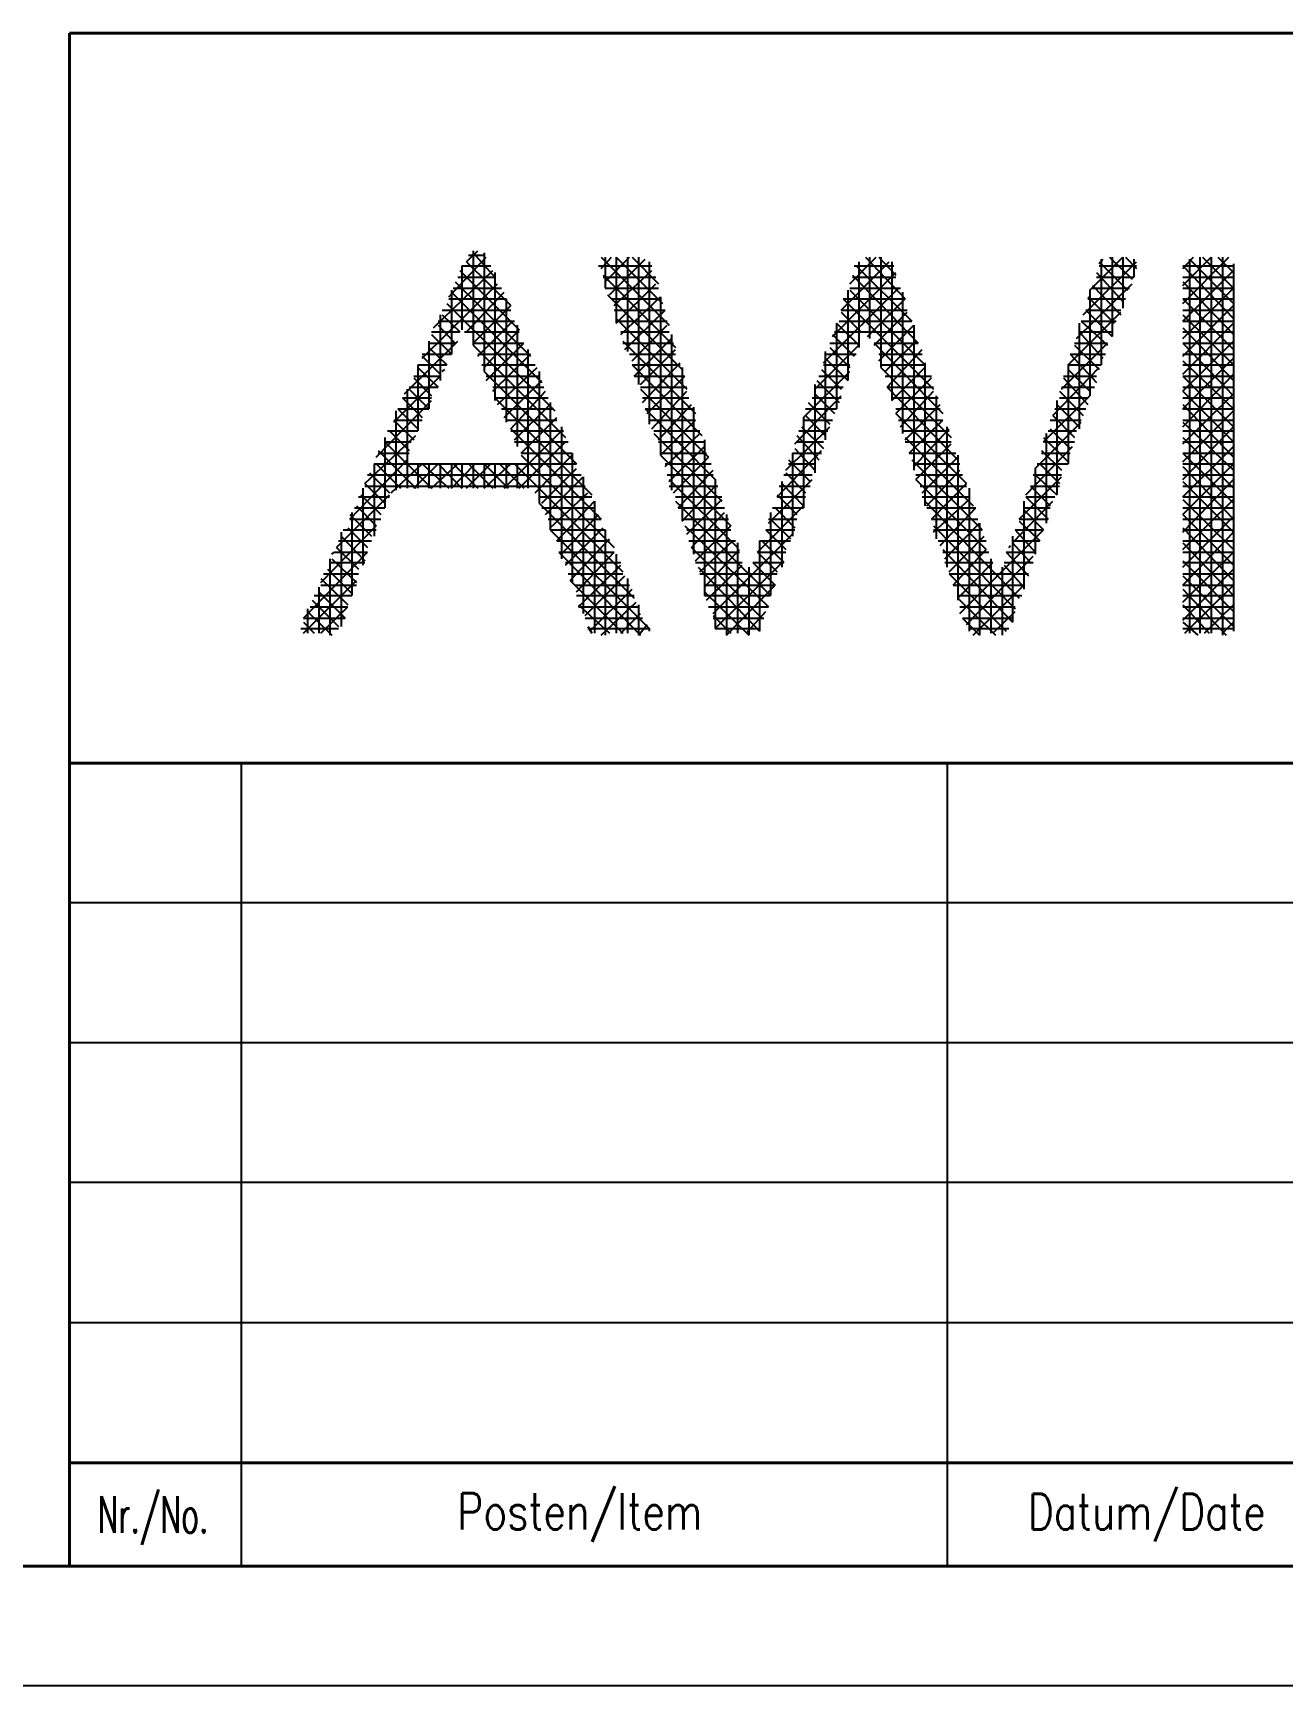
# Model space of a CAD drawing. Extents: x -3791 to -2950, y 5788 to 6382.
# Drawn here: x -3228.4 to -3176.2, y 5792.8 to 5861.9 of the extents above; entities that cross this region are included whole.
import ezdxf

# ---------------------------------------------------------------- set-up
doc = ezdxf.new("R2010")
doc.units = 0
for name, color, linetype, lineweight in [('TEXT_3', 6, 'CONTINUOUS', 25), ('TEXT_7', 1, 'CONTINUOUS', 60), ('VOLL_03', 6, 'CONTINUOUS', 25), ('VOLL_05', 7, 'CONTINUOUS', 40)]:
    doc.layers.add(name, color=color, linetype=linetype, lineweight=lineweight)
doc.styles.add('ROMANS', font='romans.shx', dxfattribs={"width": 0.6, "height": 80})

msp = doc.modelspace()

# ---------------------------------------------------------------- linework, layer by layer
at = {"layer": 'TEXT_7', "lineweight": 25}
for p, q in [((-3210.2494, 5852.3029), (-3209.7811, 5852.7712)), ((-3210.1668, 5852.5784), (-3209.5057, 5852.5784)), ((-3209.9739, 5852.7712), (-3209.9739, 5848.8321)), ((-3209.9739, 5852.6886), (-3209.0649, 5851.6694)), ((-3209.5057, 5852.6886), (-3209.5057, 5847.7303)), ((-3211.6267, 5849.5483), (-3209.1476, 5851.9448)), ((-3210.9931, 5850.843), (-3209.423, 5852.4958)), ((-3210.5249, 5851.9448), (-3208.0457, 5849.4657)), ((-3210.4422, 5852.1377), (-3209.2302, 5852.1377)), ((-3210.4422, 5852.1377), (-3210.4422, 5849.4657)), ((-3210.2494, 5852.3029), (-3208.4038, 5850.4849)), ((-3209.0649, 5851.8622), (-3209.0649, 5846.5182)), ((-3204.7402, 5852.1377), (-3202.5089, 5852.1377)), ((-3204.63, 5852.0275), (-3204.1892, 5852.4958)), ((-3204.63, 5852.4958), (-3201.7927, 5849.6585)), ((-3204.4647, 5852.4958), (-3204.4647, 5851.2011)), ((-3204.4647, 5851.4766), (-3203.4455, 5852.4958)), ((-3204.2719, 5850.9256), (-3202.7844, 5852.4131)), ((-3204.0791, 5850.4849), (-3202.5089, 5851.9448)), ((-3203.9964, 5852.4958), (-3203.9964, 5849.7411)), ((-3203.9964, 5852.4958), (-3202.0682, 5850.5675)), ((-3203.5281, 5852.4958), (-3203.5281, 5848.5567)), ((-3203.3353, 5852.4958), (-3202.2335, 5851.3939)), ((-3203.0598, 5852.4958), (-3203.0598, 5847.1794)), ((-3202.6191, 5852.3029), (-3202.6191, 5845.5266)), ((-3194.9613, 5849.1902), (-3192.3168, 5851.8622)), ((-3194.6032, 5850.2921), (-3192.5923, 5852.3029)), ((-3194.2451, 5851.3939), (-3193.1432, 5852.4958)), ((-3194.0523, 5852.1377), (-3192.3995, 5852.1377)), ((-3193.9696, 5852.1377), (-3191.6557, 5849.8238)), ((-3193.8594, 5852.3029), (-3193.8594, 5848.7219)), ((-3193.584, 5852.4958), (-3191.9312, 5850.7604)), ((-3193.4187, 5852.4958), (-3193.4187, 5849.1076)), ((-3193.033, 5852.4958), (-3192.3168, 5851.752)), ((-3192.9504, 5852.4958), (-3192.9504, 5847.8956)), ((-3192.4821, 5852.3029), (-3192.4821, 5846.5182)), ((-3184.4937, 5850.0992), (-3182.2625, 5852.3029)), ((-3184.2183, 5851.1185), (-3182.841, 5852.4958)), ((-3183.9428, 5851.8622), (-3182.841, 5850.6502)), ((-3183.8326, 5852.2203), (-3183.6674, 5852.4131)), ((-3183.8326, 5852.3029), (-3182.6481, 5851.1185)), ((-3183.8326, 5852.1377), (-3182.2625, 5852.1377)), ((-3183.75, 5852.4131), (-3183.75, 5848.0057)), ((-3183.3919, 5852.4958), (-3182.4553, 5851.5867)), ((-3183.2817, 5852.4958), (-3183.2817, 5849.1902)), ((-3182.841, 5852.4958), (-3182.841, 5850.3747)), ((-3182.7308, 5852.4958), (-3182.2625, 5852.0275)), ((-3182.3727, 5852.4131), (-3182.3727, 5851.6694)), ((-3180.3343, 5850.5675), (-3178.406, 5852.4958)), ((-3180.3343, 5851.3113), (-3179.1498, 5852.4958)), ((-3180.3343, 5852.0275), (-3179.8935, 5852.4958)), ((-3180.3343, 5852.1377), (-3178.2132, 5852.1377)), ((-3180.3343, 5852.1377), (-3178.2132, 5849.934)), ((-3180.3343, 5849.8238), (-3178.2132, 5851.9448)), ((-3180.0588, 5852.4131), (-3180.0588, 5836.7945)), ((-3180.0588, 5852.4131), (-3178.2132, 5850.5675)), ((-3179.6181, 5852.4958), (-3179.6181, 5836.7945)), ((-3179.5079, 5852.4958), (-3178.2132, 5851.2011)), ((-3179.1498, 5852.4958), (-3179.1498, 5836.7945)), ((-3178.8743, 5852.4958), (-3178.2132, 5851.8622)), ((-3178.6815, 5852.4958), (-3178.6815, 5836.7118)), ((-3178.2132, 5852.2203), (-3178.2132, 5836.8771)), ((-3212.095, 5848.2812), (-3208.9547, 5851.3939)), ((-3210.8003, 5851.2011), (-3208.7895, 5851.2011)), ((-3210.7177, 5851.4766), (-3207.5774, 5848.3638)), ((-3210.6075, 5851.6694), (-3209.0649, 5851.6694)), ((-3204.5473, 5851.752), (-3201.5173, 5848.7219)), ((-3204.5473, 5851.6694), (-3202.3436, 5851.6694)), ((-3204.4647, 5851.2011), (-3202.2335, 5851.2011)), ((-3203.9964, 5849.7411), (-3202.3436, 5851.3939)), ((-3195.3469, 5848.0884), (-3192.2067, 5851.2011)), ((-3194.2451, 5851.2011), (-3192.124, 5851.2011)), ((-3194.1349, 5851.752), (-3191.3803, 5848.9148)), ((-3194.1349, 5851.6694), (-3192.3168, 5851.6694)), ((-3184.7692, 5849.1076), (-3182.4553, 5851.3939)), ((-3184.1081, 5851.3113), (-3182.9236, 5850.0992)), ((-3184.1081, 5851.2011), (-3182.5655, 5851.2011)), ((-3183.9428, 5851.6694), (-3182.3727, 5851.6694)), ((-3180.3343, 5851.6694), (-3178.2132, 5851.6694)), ((-3180.3343, 5851.4766), (-3178.2132, 5849.2729)), ((-3180.3343, 5851.2011), (-3178.2132, 5851.2011)), ((-3180.3343, 5849.1076), (-3178.2132, 5851.2011)), ((-3211.0758, 5850.5675), (-3206.5582, 5846.0775)), ((-3210.9931, 5850.7604), (-3208.5966, 5850.7604)), ((-3210.883, 5851.1185), (-3210.883, 5848.4465)), ((-3210.883, 5851.0358), (-3207.1091, 5847.262)), ((-3210.2494, 5849.383), (-3208.6793, 5851.0358)), ((-3209.9739, 5848.9148), (-3208.4038, 5850.4849)), ((-3208.5966, 5850.7604), (-3208.5966, 5845.6092)), ((-3204.3545, 5850.9256), (-3201.2418, 5847.8129)), ((-3204.1892, 5850.7604), (-3202.1508, 5850.7604)), ((-3203.8036, 5849.2729), (-3202.1508, 5850.843)), ((-3202.1508, 5850.843), (-3202.1508, 5844.2319)), ((-3194.5205, 5850.7604), (-3191.9312, 5850.7604)), ((-3194.5205, 5850.7604), (-3190.7467, 5846.9865)), ((-3194.3277, 5851.1185), (-3194.3277, 5847.3446)), ((-3194.2451, 5851.1185), (-3191.1048, 5848.0057)), ((-3193.5013, 5849.1902), (-3191.9312, 5850.7604)), ((-3192.0414, 5851.0358), (-3192.0414, 5845.1409)), ((-3184.3009, 5850.843), (-3183.1991, 5849.7411)), ((-3184.3009, 5850.7604), (-3182.7308, 5850.7604)), ((-3184.2183, 5851.1185), (-3184.2183, 5846.7111)), ((-3180.3343, 5850.7604), (-3178.2132, 5850.7604)), ((-3180.3343, 5850.7604), (-3178.2132, 5848.6393)), ((-3180.3343, 5848.3638), (-3178.2132, 5850.4849)), ((-3211.4339, 5849.8238), (-3208.2385, 5849.8238)), ((-3211.3512, 5850.0992), (-3211.3512, 5847.3446)), ((-3211.2686, 5850.2921), (-3208.4038, 5850.2921)), ((-3211.2686, 5850.0992), (-3210.5249, 5849.383)), ((-3209.7811, 5848.3638), (-3208.3212, 5849.8238)), ((-3204.0791, 5850.2921), (-3201.958, 5850.2921)), ((-3203.9964, 5849.934), (-3201.049, 5846.9865)), ((-3203.9964, 5849.8238), (-3201.8754, 5849.8238)), ((-3203.6383, 5848.6393), (-3201.958, 5850.2921)), ((-3194.6858, 5849.8238), (-3191.6557, 5849.8238)), ((-3194.6032, 5850.2921), (-3191.8486, 5850.2921)), ((-3194.6032, 5850.2094), (-3193.7768, 5849.383)), ((-3193.2259, 5848.8321), (-3191.8486, 5850.2094)), ((-3185.1273, 5848.0057), (-3182.9236, 5850.2094)), ((-3184.5764, 5849.8238), (-3183.1164, 5849.8238)), ((-3184.5764, 5849.8238), (-3183.4745, 5848.8321)), ((-3184.3836, 5850.2921), (-3182.9236, 5850.2921)), ((-3184.3836, 5850.2921), (-3183.2817, 5849.1902)), ((-3180.3343, 5850.2921), (-3178.2132, 5850.2921)), ((-3180.3343, 5850.0992), (-3178.2132, 5848.0057)), ((-3180.3343, 5849.8238), (-3178.2132, 5849.8238)), ((-3211.7093, 5849.383), (-3210.5249, 5849.383)), ((-3211.7093, 5849.2729), (-3210.883, 5848.4465)), ((-3211.4339, 5849.6585), (-3210.7177, 5848.9148)), ((-3210.332, 5849.383), (-3208.0457, 5849.383)), ((-3209.5057, 5847.8956), (-3208.0457, 5849.4657)), ((-3208.1283, 5849.6585), (-3208.1283, 5844.59)), ((-3203.8036, 5849.383), (-3201.7927, 5849.383)), ((-3203.3353, 5848.171), (-3201.8754, 5849.6585)), ((-3203.2527, 5847.5375), (-3201.6825, 5849.1076)), ((-3201.6825, 5849.2729), (-3201.6825, 5842.772)), ((-3194.9613, 5849.2729), (-3194.0523, 5848.3638)), ((-3194.8786, 5849.383), (-3191.5731, 5849.383)), ((-3194.796, 5849.7411), (-3194.796, 5846.1601)), ((-3194.796, 5849.7411), (-3193.8594, 5848.8321)), ((-3193.033, 5848.171), (-3191.5731, 5849.6585)), ((-3191.5731, 5849.6585), (-3191.5731, 5843.5984)), ((-3184.659, 5849.7411), (-3184.659, 5845.3338)), ((-3184.659, 5849.383), (-3183.2817, 5849.383)), ((-3184.659, 5849.383), (-3183.6674, 5848.2812)), ((-3180.3343, 5847.6201), (-3178.2132, 5849.7411)), ((-3180.3343, 5849.5483), (-3178.2132, 5847.3446)), ((-3180.3343, 5849.383), (-3178.2132, 5849.383)), ((-3212.8387, 5846.7937), (-3210.6075, 5848.9974)), ((-3212.095, 5848.4465), (-3210.883, 5848.4465)), ((-3211.8195, 5848.9974), (-3211.8195, 5846.1601)), ((-3211.8195, 5848.9148), (-3210.7177, 5848.9148)), ((-3211.8195, 5848.7219), (-3211.0758, 5848.0057)), ((-3209.9739, 5848.9148), (-3207.8529, 5848.9148)), ((-3209.9739, 5848.8321), (-3206.1175, 5844.9757)), ((-3209.7811, 5848.4465), (-3207.5774, 5848.4465)), ((-3209.423, 5847.3446), (-3207.8529, 5848.9148)), ((-3209.1476, 5846.9039), (-3207.5774, 5848.4465)), ((-3207.6876, 5848.6393), (-3207.6876, 5842.8546)), ((-3203.721, 5848.9974), (-3200.6909, 5845.9673)), ((-3203.721, 5848.9148), (-3201.5999, 5848.9148)), ((-3203.4455, 5848.4465), (-3201.5173, 5848.4465)), ((-3202.9772, 5847.1794), (-3201.5173, 5848.6393)), ((-3195.705, 5846.9865), (-3193.8594, 5848.8321)), ((-3195.2643, 5848.5567), (-3195.2643, 5844.8655)), ((-3195.2643, 5848.4465), (-3193.9696, 5848.4465)), ((-3195.0715, 5848.9148), (-3193.8594, 5848.9148)), ((-3195.0715, 5848.7219), (-3194.2451, 5847.8956)), ((-3193.2259, 5848.9148), (-3191.3803, 5848.9148)), ((-3193.2259, 5848.9148), (-3190.3611, 5845.9673)), ((-3193.033, 5848.4465), (-3191.215, 5848.4465)), ((-3192.7576, 5847.7303), (-3191.4905, 5848.9974)), ((-3192.6749, 5847.0692), (-3191.215, 5848.6393)), ((-3185.4028, 5846.9865), (-3183.4745, 5848.9148)), ((-3185.0447, 5848.4465), (-3183.5572, 5848.4465)), ((-3185.0447, 5848.4465), (-3183.9428, 5847.262)), ((-3184.8518, 5848.9148), (-3183.4745, 5848.9148)), ((-3184.8518, 5848.8321), (-3183.8326, 5847.8129)), ((-3180.3343, 5846.9039), (-3178.2132, 5848.9974)), ((-3180.3343, 5848.9148), (-3178.2132, 5848.9148)), ((-3180.3343, 5848.9148), (-3178.2132, 5846.7111)), ((-3180.3343, 5848.4465), (-3178.2132, 5848.4465)), ((-3212.2878, 5848.0057), (-3211.0758, 5848.0057)), ((-3212.2878, 5848.0057), (-3212.2878, 5845.2511)), ((-3212.2878, 5847.8956), (-3211.4339, 5847.0692)), ((-3212.095, 5848.3638), (-3211.3512, 5847.6201)), ((-3211.2686, 5847.7303), (-3211.1584, 5847.8129)), ((-3209.6158, 5848.0057), (-3207.3846, 5848.0057)), ((-3209.5057, 5847.7303), (-3205.6492, 5843.8738)), ((-3208.9547, 5846.353), (-3207.302, 5847.8956)), ((-3207.2193, 5847.7303), (-3207.2193, 5842.221)), ((-3203.3353, 5848.0057), (-3201.3244, 5848.0057)), ((-3203.3353, 5848.0057), (-3200.4154, 5845.0583)), ((-3202.8946, 5846.4356), (-3201.3244, 5848.0884)), ((-3201.2418, 5847.8956), (-3201.2418, 5841.4773)), ((-3196.1733, 5845.802), (-3194.2451, 5847.7303)), ((-3195.4296, 5847.8129), (-3194.6032, 5846.9865)), ((-3195.3469, 5848.0057), (-3194.2451, 5848.0057)), ((-3195.2643, 5848.2812), (-3194.3277, 5847.3446)), ((-3192.9504, 5848.0057), (-3191.1048, 5848.0057)), ((-3192.9504, 5847.8956), (-3190.003, 5844.9757)), ((-3192.4821, 5846.5182), (-3191.1048, 5847.8956)), ((-3191.1048, 5848.0884), (-3191.1048, 5842.1109)), ((-3185.7609, 5845.8847), (-3183.8326, 5847.8956)), ((-3185.1273, 5848.0057), (-3183.75, 5848.0057)), ((-3185.1273, 5848.0057), (-3185.1273, 5843.8738)), ((-3185.1273, 5847.8129), (-3184.2183, 5846.9039)), ((-3180.3343, 5846.1601), (-3178.2132, 5848.2812)), ((-3180.3343, 5848.171), (-3178.2132, 5846.1601)), ((-3180.3343, 5848.0057), (-3178.2132, 5848.0057)), ((-3213.2795, 5845.6092), (-3211.3512, 5847.5375)), ((-3212.6459, 5847.0692), (-3211.4339, 5847.0692)), ((-3212.4531, 5847.5375), (-3211.3512, 5847.5375)), ((-3212.4531, 5847.4548), (-3211.7093, 5846.7111)), ((-3209.423, 5847.5375), (-3207.2193, 5847.5375)), ((-3209.1476, 5847.0692), (-3207.0265, 5847.0692)), ((-3208.6793, 5845.802), (-3207.1091, 5847.3446)), ((-3203.2527, 5847.5375), (-3201.1316, 5847.5375)), ((-3202.9772, 5847.0692), (-3201.049, 5847.0692)), ((-3202.7017, 5845.9673), (-3201.1316, 5847.5375)), ((-3195.705, 5847.1794), (-3195.705, 5843.4882)), ((-3195.705, 5847.0692), (-3194.5205, 5847.0692)), ((-3195.6224, 5847.3446), (-3194.6858, 5846.4356)), ((-3195.5397, 5847.5375), (-3194.3277, 5847.5375)), ((-3192.7576, 5847.5375), (-3190.8294, 5847.5375)), ((-3192.6749, 5847.0692), (-3190.7467, 5847.0692)), ((-3192.6749, 5847.0692), (-3189.7275, 5844.0391)), ((-3192.3168, 5845.9673), (-3190.8294, 5847.4548)), ((-3185.4028, 5847.0692), (-3184.0255, 5847.0692)), ((-3185.3201, 5847.5375), (-3183.9428, 5847.5375)), ((-3185.3201, 5847.4548), (-3184.3009, 5846.353)), ((-3180.3343, 5845.4164), (-3178.2132, 5847.6201)), ((-3180.3343, 5847.5375), (-3178.2132, 5847.5375)), ((-3180.3343, 5847.5375), (-3178.2132, 5845.4164)), ((-3180.3343, 5847.0692), (-3178.2132, 5847.0692)), ((-3214.0232, 5844.1493), (-3211.7093, 5846.5182)), ((-3212.9214, 5846.6284), (-3211.7093, 5846.6284)), ((-3212.9214, 5846.6284), (-3212.095, 5845.802)), ((-3212.7286, 5846.9865), (-3212.7286, 5842.8546)), ((-3212.6459, 5846.9865), (-3211.8195, 5846.1601)), ((-3209.0649, 5846.6284), (-3206.8337, 5846.6284)), ((-3209.0649, 5846.6284), (-3205.0156, 5842.5791)), ((-3208.4038, 5845.3338), (-3206.9439, 5846.9039)), ((-3208.2385, 5844.8655), (-3206.751, 5846.353)), ((-3206.751, 5846.4356), (-3206.751, 5841.1192)), ((-3202.9772, 5846.9865), (-3200.14, 5844.1493)), ((-3202.8946, 5846.6284), (-3200.9663, 5846.6284)), ((-3202.5089, 5845.3338), (-3201.049, 5846.9039)), ((-3202.2335, 5844.8655), (-3200.8562, 5846.353)), ((-3196.5314, 5844.7002), (-3194.6032, 5846.7111)), ((-3195.9805, 5846.4356), (-3195.0715, 5845.5266)), ((-3195.8152, 5846.6284), (-3194.6032, 5846.6284)), ((-3195.705, 5846.7937), (-3194.8786, 5845.9673)), ((-3192.4821, 5846.6284), (-3190.5539, 5846.6284)), ((-3192.124, 5845.4164), (-3190.7467, 5846.9039)), ((-3191.9312, 5844.8655), (-3190.4713, 5846.353)), ((-3190.6365, 5846.7111), (-3190.6365, 5840.7336)), ((-3186.1465, 5844.7828), (-3184.2183, 5846.7111)), ((-3185.5956, 5846.5182), (-3185.5956, 5842.5791)), ((-3185.5956, 5846.353), (-3184.659, 5845.4164)), ((-3185.4854, 5846.9039), (-3184.4937, 5845.8847)), ((-3185.4854, 5846.6284), (-3184.3009, 5846.6284)), ((-3180.3343, 5846.9039), (-3178.2132, 5844.7828)), ((-3180.3343, 5844.7002), (-3178.2132, 5846.7937)), ((-3180.3343, 5846.6284), (-3178.2132, 5846.6284)), ((-3180.3343, 5846.353), (-3178.2132, 5844.1493)), ((-3213.2795, 5845.6919), (-3212.095, 5845.6919)), ((-3213.2795, 5845.6919), (-3212.4531, 5844.8655)), ((-3213.1968, 5846.0775), (-3213.1968, 5842.772)), ((-3213.1142, 5846.1601), (-3211.8195, 5846.1601)), ((-3213.1142, 5846.1601), (-3212.2878, 5845.3338)), ((-3208.7895, 5846.1601), (-3206.6684, 5846.1601)), ((-3208.5966, 5845.6919), (-3206.4756, 5845.6919)), ((-3207.9631, 5844.3146), (-3206.4756, 5845.802)), ((-3202.7844, 5846.1601), (-3200.7735, 5846.1601)), ((-3202.7844, 5846.1601), (-3199.8645, 5843.2127)), ((-3202.6191, 5845.6919), (-3200.6909, 5845.6919)), ((-3202.1508, 5844.2319), (-3200.6909, 5845.6919)), ((-3200.7735, 5846.2428), (-3200.7735, 5840.1)), ((-3196.1733, 5845.802), (-3196.1733, 5842.0282)), ((-3196.1733, 5845.6919), (-3194.9613, 5845.6919)), ((-3196.0907, 5846.1601), (-3194.796, 5846.1601)), ((-3196.0907, 5845.8847), (-3195.2643, 5845.0583)), ((-3192.3168, 5846.1601), (-3190.4713, 5846.1601)), ((-3192.3168, 5845.9673), (-3189.3694, 5843.0474)), ((-3192.2067, 5845.6919), (-3190.3611, 5845.6919)), ((-3191.7659, 5844.3146), (-3190.3611, 5845.6919)), ((-3185.871, 5845.6919), (-3184.5764, 5845.6919)), ((-3185.7609, 5845.8847), (-3184.8518, 5844.9757)), ((-3185.6782, 5846.1601), (-3184.3836, 5846.1601)), ((-3180.3343, 5846.1601), (-3178.2132, 5846.1601)), ((-3180.3343, 5843.9565), (-3178.2132, 5846.0775)), ((-3180.3343, 5845.6919), (-3178.2132, 5845.6919)), ((-3214.4915, 5843.0474), (-3212.3705, 5845.0583)), ((-3213.6651, 5844.9757), (-3213.6651, 5842.0282)), ((-3213.5549, 5845.2511), (-3212.2878, 5845.2511)), ((-3213.4723, 5845.2511), (-3212.6459, 5844.4247)), ((-3208.6793, 5842.8546), (-3206.2827, 5845.2511)), ((-3208.4038, 5845.3338), (-3204.63, 5841.5599)), ((-3208.4038, 5845.2511), (-3206.2001, 5845.2511)), ((-3206.2827, 5845.4164), (-3206.2827, 5839.9072)), ((-3202.4263, 5845.2511), (-3200.4981, 5845.2511)), ((-3202.4263, 5845.1409), (-3199.589, 5842.3037)), ((-3201.958, 5843.7636), (-3200.4981, 5845.1409)), ((-3196.9171, 5843.5984), (-3195.0715, 5845.4164)), ((-3196.4488, 5845.0583), (-3195.5397, 5844.0391)), ((-3196.3661, 5845.2511), (-3195.1541, 5845.2511)), ((-3196.2559, 5845.4164), (-3195.3469, 5844.5074)), ((-3192.0414, 5845.2511), (-3190.0856, 5845.2511)), ((-3191.9312, 5844.9757), (-3189.0939, 5842.1109)), ((-3191.5731, 5843.7636), (-3190.0856, 5845.3338)), ((-3190.1958, 5845.4164), (-3190.1958, 5839.5491)), ((-3186.5046, 5843.681), (-3184.5764, 5845.6092)), ((-3186.1465, 5844.9757), (-3185.1273, 5843.9565)), ((-3186.0363, 5845.1409), (-3186.0363, 5841.3947)), ((-3185.9537, 5845.2511), (-3184.7692, 5845.2511)), ((-3185.871, 5845.3338), (-3185.0447, 5844.5074)), ((-3180.3343, 5845.6092), (-3178.2132, 5843.5984)), ((-3180.3343, 5843.2127), (-3178.2132, 5845.4164)), ((-3180.3343, 5845.2511), (-3178.2132, 5845.2511)), ((-3180.3343, 5844.9757), (-3178.2132, 5842.8546)), ((-3213.9406, 5844.4247), (-3212.3705, 5842.8546)), ((-3213.9406, 5844.3146), (-3212.6459, 5844.3146)), ((-3213.6651, 5844.7828), (-3212.5633, 5844.7828)), ((-3213.6651, 5844.7828), (-3211.7093, 5842.8546)), ((-3208.2385, 5844.7828), (-3206.0073, 5844.7828)), ((-3208.0457, 5842.8546), (-3206.1175, 5844.7828)), ((-3207.9631, 5844.3146), (-3205.842, 5844.3146)), ((-3205.842, 5844.3146), (-3205.842, 5838.9155)), ((-3202.2335, 5844.7828), (-3200.3052, 5844.7828)), ((-3202.1508, 5844.3146), (-3200.2226, 5844.3146)), ((-3201.7927, 5843.1301), (-3200.3052, 5844.59)), ((-3200.3052, 5844.8655), (-3200.3052, 5838.3646)), ((-3197.2752, 5842.4965), (-3195.4296, 5844.4247)), ((-3196.6416, 5844.3146), (-3195.4296, 5844.3146)), ((-3196.6416, 5844.3146), (-3196.6416, 5840.8437)), ((-3196.5314, 5844.5074), (-3195.705, 5843.5984)), ((-3196.4488, 5844.7828), (-3195.3469, 5844.7828)), ((-3191.9312, 5844.7828), (-3190.003, 5844.7828)), ((-3191.7659, 5844.3146), (-3189.8101, 5844.3146)), ((-3191.4905, 5843.2127), (-3190.003, 5844.7002)), ((-3186.8903, 5842.5791), (-3184.9345, 5844.59)), ((-3186.2291, 5844.4247), (-3185.4028, 5843.5984)), ((-3186.2291, 5844.3146), (-3185.0447, 5844.3146)), ((-3186.1465, 5844.7828), (-3184.8518, 5844.7828)), ((-3180.3343, 5844.7828), (-3178.2132, 5844.7828)), ((-3180.3343, 5842.4965), (-3178.2132, 5844.59)), ((-3180.3343, 5844.3146), (-3178.2132, 5844.3146)), ((-3180.3343, 5844.3146), (-3178.2132, 5842.221)), ((-3215.1251, 5841.5599), (-3212.7286, 5844.0391)), ((-3214.1059, 5843.8738), (-3205.6492, 5843.8738)), ((-3214.1059, 5843.8738), (-3214.1059, 5840.8437)), ((-3214.0232, 5843.8738), (-3213.004, 5842.8546)), ((-3213.3897, 5842.6618), (-3212.095, 5843.8738)), ((-3212.4531, 5842.8546), (-3211.4339, 5843.8738)), ((-3212.2878, 5843.8738), (-3212.2878, 5842.8546)), ((-3212.095, 5843.8738), (-3210.9931, 5842.8546)), ((-3211.8195, 5843.8738), (-3211.8195, 5842.8546)), ((-3211.7093, 5842.8546), (-3210.6075, 5843.8738)), ((-3211.4339, 5843.8738), (-3210.4422, 5842.8546)), ((-3211.3512, 5843.8738), (-3211.3512, 5842.8546)), ((-3210.883, 5843.8738), (-3210.883, 5842.8546)), ((-3210.883, 5842.8546), (-3209.8913, 5843.8738)), ((-3210.8003, 5843.8738), (-3209.7811, 5842.8546)), ((-3210.4422, 5843.8738), (-3210.4422, 5842.8546)), ((-3210.2494, 5842.8546), (-3209.2302, 5843.8738)), ((-3210.1668, 5843.8738), (-3209.1476, 5842.8546)), ((-3209.9739, 5843.8738), (-3209.9739, 5842.8546)), ((-3209.5057, 5843.8738), (-3209.5057, 5842.8546)), ((-3209.5057, 5842.8546), (-3208.4038, 5843.8738)), ((-3209.5057, 5843.8738), (-3208.514, 5842.8546)), ((-3209.0649, 5843.8738), (-3209.0649, 5842.8546)), ((-3208.8721, 5843.8738), (-3207.8529, 5842.8546)), ((-3208.5966, 5843.8738), (-3208.5966, 5842.8546)), ((-3208.2385, 5843.8738), (-3203.721, 5839.3562)), ((-3208.1283, 5843.8738), (-3208.1283, 5842.8546)), ((-3207.9631, 5844.2319), (-3204.0791, 5840.3755)), ((-3207.3846, 5842.6618), (-3205.842, 5844.2319)), ((-3207.1091, 5842.221), (-3205.6492, 5843.681)), ((-3202.1508, 5844.2319), (-3199.2034, 5841.2845)), ((-3201.958, 5843.8738), (-3200.0298, 5843.8738)), ((-3201.5999, 5842.6618), (-3200.14, 5844.1493)), ((-3201.4071, 5842.0282), (-3199.9471, 5843.5984)), ((-3196.8069, 5844.0391), (-3195.8978, 5843.1301)), ((-3196.8069, 5843.8738), (-3195.705, 5843.8738)), ((-3191.6557, 5844.0391), (-3188.7083, 5841.1192)), ((-3191.5731, 5843.8738), (-3189.6449, 5843.8738)), ((-3191.215, 5842.6618), (-3189.7275, 5844.1493)), ((-3191.0222, 5842.1109), (-3189.6449, 5843.5984)), ((-3189.7275, 5844.2319), (-3189.7275, 5838.1718)), ((-3186.5046, 5843.681), (-3186.5046, 5840.1)), ((-3186.422, 5843.8738), (-3185.1273, 5843.8738)), ((-3186.3118, 5843.8738), (-3185.4854, 5843.0474)), ((-3180.3343, 5843.8738), (-3178.2132, 5843.8738)), ((-3180.3343, 5841.7528), (-3178.2132, 5843.8738)), ((-3180.3343, 5843.7636), (-3178.2132, 5841.5599)), ((-3214.4915, 5843.0474), (-3213.6651, 5842.221)), ((-3214.4915, 5842.9372), (-3205.2911, 5842.9372)), ((-3214.3813, 5843.4055), (-3205.4564, 5843.4055)), ((-3214.2987, 5843.4882), (-3213.4723, 5842.6618)), ((-3206.9439, 5841.7528), (-3205.3737, 5843.3229)), ((-3205.3737, 5843.3229), (-3205.3737, 5837.6208)), ((-3201.8754, 5843.4055), (-3199.9471, 5843.4055)), ((-3201.7927, 5843.2127), (-3198.9279, 5840.3755)), ((-3201.7927, 5842.9372), (-3199.7543, 5842.9372)), ((-3201.2418, 5841.4773), (-3199.8645, 5842.9372)), ((-3199.8645, 5843.2127), (-3199.8645, 5836.9873)), ((-3197.6333, 5841.3947), (-3195.8152, 5843.2127)), ((-3197.1925, 5842.9372), (-3195.8978, 5842.9372)), ((-3197.0823, 5843.1301), (-3197.0823, 5839.5491)), ((-3197.0823, 5843.0474), (-3196.1733, 5842.1109)), ((-3196.9997, 5843.4055), (-3195.8152, 5843.4055)), ((-3196.9171, 5843.4882), (-3196.0907, 5842.6618)), ((-3191.4905, 5843.4055), (-3189.5347, 5843.4055)), ((-3191.4905, 5843.2127), (-3188.543, 5840.2928)), ((-3191.2976, 5842.9372), (-3189.3694, 5842.9372)), ((-3190.8294, 5841.5599), (-3189.3694, 5843.0474)), ((-3187.1657, 5841.5599), (-3185.4028, 5843.3229)), ((-3186.6974, 5842.9372), (-3185.4854, 5842.9372)), ((-3186.6974, 5842.9372), (-3185.871, 5842.1109)), ((-3186.5872, 5843.4055), (-3185.4028, 5843.4055)), ((-3186.5046, 5843.4055), (-3185.5956, 5842.5791)), ((-3180.3343, 5843.4055), (-3178.2132, 5843.4055)), ((-3180.3343, 5841.009), (-3178.2132, 5843.2127)), ((-3180.3343, 5843.1301), (-3178.2132, 5841.009)), ((-3180.3343, 5842.9372), (-3178.2132, 5842.9372)), ((-3215.676, 5840.3755), (-3213.4723, 5842.5791)), ((-3214.767, 5842.4965), (-3213.4723, 5842.4965)), ((-3214.6568, 5842.5791), (-3213.8304, 5841.7528)), ((-3214.5741, 5842.8546), (-3214.5741, 5839.6317)), ((-3207.2193, 5842.4965), (-3205.0156, 5842.4965)), ((-3207.2193, 5842.221), (-3203.2527, 5838.2544)), ((-3206.751, 5841.2018), (-3205.1809, 5842.6618)), ((-3206.4756, 5840.6509), (-3204.9054, 5842.3037)), ((-3204.9054, 5842.3037), (-3204.9054, 5836.7945)), ((-3201.5173, 5842.4965), (-3199.589, 5842.4965)), ((-3201.5173, 5842.3037), (-3197.5506, 5838.3646)), ((-3201.049, 5840.9264), (-3199.589, 5842.3863)), ((-3197.2752, 5842.5791), (-3196.4488, 5841.7528)), ((-3197.2752, 5842.4965), (-3196.0907, 5842.4965)), ((-3191.215, 5842.4965), (-3189.2592, 5842.4965)), ((-3191.1048, 5842.3037), (-3187.1657, 5838.2544)), ((-3190.7467, 5841.009), (-3189.2592, 5842.3863)), ((-3189.2592, 5842.8546), (-3189.2592, 5836.8771)), ((-3187.4412, 5840.5683), (-3185.7609, 5842.3037)), ((-3186.9729, 5842.3037), (-3186.9729, 5838.64)), ((-3186.8903, 5842.4965), (-3185.6782, 5842.4965)), ((-3186.8903, 5842.4965), (-3185.9537, 5841.5599)), ((-3180.3343, 5842.4965), (-3178.2132, 5842.4965)), ((-3180.3343, 5840.2928), (-3178.2132, 5842.3863)), ((-3180.3343, 5842.3863), (-3178.2132, 5840.2928)), ((-3215.1251, 5841.7528), (-3214.216, 5840.8437)), ((-3215.1251, 5841.5599), (-3213.8304, 5841.5599)), ((-3215.0424, 5841.8354), (-3215.0424, 5838.3646)), ((-3214.9322, 5842.0282), (-3213.6651, 5842.0282)), ((-3214.8496, 5842.1109), (-3214.0232, 5841.2845)), ((-3207.1091, 5842.0282), (-3204.9054, 5842.0282)), ((-3206.8337, 5841.5599), (-3204.63, 5841.5599)), ((-3206.2827, 5840.1), (-3204.7402, 5841.7528)), ((-3201.4071, 5842.0282), (-3199.4788, 5842.0282)), ((-3201.2418, 5841.5599), (-3199.3136, 5841.5599)), ((-3200.8562, 5840.3755), (-3199.4788, 5841.8354)), ((-3199.3962, 5841.7528), (-3199.3962, 5836.7118)), ((-3198.1015, 5840.1826), (-3196.1733, 5842.1109)), ((-3197.6333, 5841.5599), (-3196.4488, 5841.5599)), ((-3197.5506, 5841.8354), (-3197.5506, 5838.3646)), ((-3197.5506, 5841.5599), (-3196.7242, 5840.7336)), ((-3197.468, 5842.0282), (-3196.1733, 5842.0282)), ((-3197.3578, 5842.0282), (-3196.5314, 5841.2018)), ((-3191.0222, 5842.0282), (-3188.9838, 5842.0282)), ((-3190.8294, 5841.5599), (-3188.9011, 5841.5599)), ((-3190.4713, 5840.4581), (-3188.9838, 5842.0282)), ((-3187.1657, 5841.5599), (-3185.9537, 5841.5599)), ((-3186.9729, 5842.0282), (-3185.871, 5842.0282)), ((-3186.9729, 5841.9456), (-3186.1465, 5841.1192)), ((-3180.3343, 5842.0282), (-3178.2132, 5842.0282)), ((-3180.3343, 5841.7528), (-3178.2132, 5839.6317)), ((-3180.3343, 5839.5491), (-3178.2132, 5841.6701)), ((-3180.3343, 5841.5599), (-3178.2132, 5841.5599)), ((-3216.3371, 5838.9155), (-3214.0232, 5841.2845)), ((-3215.4832, 5841.009), (-3215.4832, 5837.0699)), ((-3215.4832, 5840.8437), (-3214.4915, 5839.8245)), ((-3215.4005, 5841.1192), (-3214.0232, 5841.1192)), ((-3215.2077, 5841.2018), (-3214.3813, 5840.3755)), ((-3206.751, 5841.1192), (-3204.4647, 5841.1192)), ((-3206.751, 5841.1192), (-3202.6191, 5836.9873)), ((-3206.1175, 5839.6317), (-3204.5473, 5841.2018)), ((-3204.4647, 5841.1192), (-3204.4647, 5836.7118)), ((-3201.1316, 5841.2845), (-3197.6333, 5837.8963)), ((-3201.049, 5841.1192), (-3199.2034, 5841.1192)), ((-3200.6909, 5839.8245), (-3199.2034, 5841.2845)), ((-3199.9471, 5837.6208), (-3196.6416, 5840.9264)), ((-3197.7434, 5841.1192), (-3196.5314, 5841.1192)), ((-3197.7434, 5841.1192), (-3196.9171, 5840.2928)), ((-3190.7467, 5841.2845), (-3187.331, 5837.8137)), ((-3190.7467, 5841.1192), (-3188.7083, 5841.1192)), ((-3190.2784, 5839.9072), (-3188.8185, 5841.3947)), ((-3190.0856, 5839.3562), (-3188.6257, 5840.8437)), ((-3189.6449, 5837.6208), (-3186.1465, 5841.1192)), ((-3188.8185, 5841.3947), (-3188.8185, 5836.7118)), ((-3187.4412, 5840.8437), (-3187.4412, 5837.2627)), ((-3187.331, 5841.1192), (-3186.1465, 5841.1192)), ((-3187.331, 5841.1192), (-3186.5046, 5840.1826)), ((-3187.1657, 5841.4773), (-3186.3118, 5840.6509)), ((-3180.3343, 5841.2018), (-3178.2132, 5838.9981)), ((-3180.3343, 5841.1192), (-3178.2132, 5841.1192)), ((-3180.3343, 5838.8053), (-3178.2132, 5841.009)), ((-3217.0533, 5837.428), (-3214.3813, 5840.1826)), ((-3215.8688, 5840.1), (-3215.7586, 5840.1826)), ((-3215.7586, 5840.1826), (-3214.3813, 5840.1826)), ((-3215.676, 5840.3755), (-3214.767, 5839.4664)), ((-3215.5934, 5840.6509), (-3214.216, 5840.6509)), ((-3206.4756, 5840.6509), (-3204.2719, 5840.6509)), ((-3206.3929, 5840.1826), (-3204.0791, 5840.1826)), ((-3206.3929, 5840.1826), (-3202.9772, 5836.7118)), ((-3205.9246, 5838.9981), (-3204.2719, 5840.7336)), ((-3205.6492, 5838.5299), (-3204.0791, 5840.1826)), ((-3200.9663, 5840.6509), (-3199.0106, 5840.6509)), ((-3200.8562, 5840.3755), (-3197.9087, 5837.428)), ((-3200.7735, 5840.1826), (-3198.8453, 5840.1826)), ((-3200.4981, 5839.3562), (-3199.1207, 5840.6509)), ((-3200.3052, 5838.7227), (-3198.8453, 5840.2928)), ((-3198.9279, 5840.5683), (-3198.9279, 5836.7945)), ((-3198.1015, 5840.1826), (-3196.9171, 5840.1826)), ((-3198.1015, 5840.1826), (-3197.2752, 5839.3562)), ((-3198.0189, 5840.6509), (-3196.7242, 5840.6509)), ((-3198.0189, 5840.6509), (-3198.0189, 5836.8771)), ((-3197.9087, 5840.6509), (-3196.9997, 5839.7419)), ((-3190.5539, 5840.6509), (-3188.543, 5840.6509)), ((-3190.3611, 5840.2928), (-3187.4412, 5837.2627)), ((-3190.3611, 5840.1826), (-3188.4328, 5840.1826)), ((-3189.9203, 5838.8053), (-3188.543, 5840.2928)), ((-3187.7166, 5840.1826), (-3186.5046, 5840.1826)), ((-3187.7166, 5840.1826), (-3186.7801, 5839.191)), ((-3187.6065, 5840.3755), (-3187.5238, 5840.4581)), ((-3187.4412, 5840.6509), (-3186.3118, 5840.6509)), ((-3187.4412, 5840.5683), (-3186.6974, 5839.7419)), ((-3180.3343, 5840.6509), (-3178.2132, 5840.6509)), ((-3180.3343, 5840.5683), (-3178.2132, 5838.3646)), ((-3180.3343, 5840.1826), (-3178.2132, 5840.1826)), ((-3180.3343, 5838.0891), (-3178.2132, 5840.1826)), ((-3216.0616, 5839.4664), (-3215.0424, 5838.4472)), ((-3215.9515, 5839.9072), (-3215.9515, 5836.7118)), ((-3215.9515, 5839.7419), (-3214.4915, 5839.7419)), ((-3215.8688, 5839.9072), (-3214.8496, 5838.9155)), ((-3206.1175, 5839.7419), (-3203.8036, 5839.7419)), ((-3205.5665, 5837.8963), (-3203.8036, 5839.6317)), ((-3203.9964, 5840.1), (-3203.9964, 5836.7945)), ((-3200.6909, 5839.7419), (-3198.7351, 5839.7419)), ((-3200.5807, 5839.5491), (-3198.0189, 5836.8771)), ((-3200.2226, 5838.1718), (-3198.7351, 5839.6317)), ((-3199.8645, 5836.9873), (-3196.9997, 5839.8245)), ((-3198.4596, 5839.5491), (-3198.4596, 5836.7118)), ((-3198.2944, 5839.7419), (-3196.9997, 5839.7419)), ((-3198.2944, 5839.7419), (-3197.3578, 5838.8053)), ((-3190.2784, 5839.7419), (-3188.2676, 5839.7419)), ((-3189.7275, 5838.2544), (-3188.2676, 5839.7419)), ((-3189.3694, 5837.1526), (-3186.5872, 5840.0174)), ((-3188.3502, 5839.9072), (-3188.3502, 5836.7945)), ((-3187.8819, 5839.5491), (-3187.8819, 5836.7118)), ((-3187.7993, 5839.7419), (-3186.5872, 5839.7419)), ((-3187.7993, 5839.6317), (-3186.9729, 5838.7227)), ((-3180.3343, 5839.8245), (-3178.2132, 5837.7035)), ((-3180.3343, 5839.7419), (-3178.2132, 5839.7419)), ((-3180.3343, 5837.3454), (-3178.2132, 5839.4664)), ((-3217.0533, 5836.7945), (-3214.8496, 5838.9981)), ((-3216.3371, 5839.0808), (-3215.2077, 5837.9789)), ((-3216.3371, 5838.8053), (-3214.8496, 5838.8053)), ((-3216.2269, 5839.2736), (-3214.767, 5839.2736)), ((-3206.0073, 5839.2736), (-3203.721, 5839.2736)), ((-3205.9246, 5838.9981), (-3203.721, 5836.7945)), ((-3205.7318, 5838.8053), (-3203.4455, 5838.8053)), ((-3205.2911, 5837.5382), (-3203.6383, 5839.191)), ((-3203.5281, 5839.0808), (-3203.5281, 5836.7945)), ((-3200.4981, 5839.2736), (-3197.2752, 5839.2736)), ((-3200.3052, 5838.8053), (-3197.3578, 5838.8053)), ((-3199.3962, 5836.7118), (-3197.3578, 5838.8053)), ((-3190.0856, 5839.2736), (-3187.7166, 5836.8771)), ((-3190.0856, 5839.2736), (-3186.7801, 5839.2736)), ((-3189.9203, 5838.8053), (-3186.9729, 5838.8053)), ((-3189.0939, 5836.7118), (-3186.9729, 5838.8053)), ((-3180.3343, 5839.2736), (-3178.2132, 5839.2736)), ((-3180.3343, 5839.191), (-3178.2132, 5837.0699)), ((-3180.3343, 5838.8053), (-3178.2132, 5838.8053)), ((-3180.2516, 5836.7945), (-3178.2132, 5838.8053)), ((-3216.6952, 5838.1718), (-3215.5934, 5837.0699)), ((-3216.6126, 5838.3646), (-3215.0424, 5838.3646)), ((-3216.4197, 5838.7227), (-3216.4197, 5836.7945)), ((-3216.4197, 5838.5299), (-3215.3179, 5837.428)), ((-3205.6492, 5838.3646), (-3203.2527, 5838.3646)), ((-3205.0983, 5836.8771), (-3203.3353, 5838.64)), ((-3204.63, 5836.7118), (-3203.17, 5838.0891)), ((-3200.3052, 5838.5299), (-3198.4596, 5836.7118)), ((-3200.3052, 5838.3646), (-3197.5506, 5838.3646)), ((-3189.7275, 5838.3646), (-3187.0555, 5838.3646)), ((-3189.7275, 5838.2544), (-3188.1574, 5836.7118)), ((-3180.3343, 5838.64), (-3178.5162, 5836.7118)), ((-3180.3343, 5838.3646), (-3178.2132, 5838.3646)), ((-3217.0533, 5837.428), (-3215.3179, 5837.428)), ((-3216.888, 5837.8137), (-3216.888, 5836.7945)), ((-3216.888, 5837.7035), (-3215.8688, 5836.7118)), ((-3216.7778, 5837.8963), (-3215.2077, 5837.8963)), ((-3216.3371, 5836.7945), (-3215.2077, 5837.8963)), ((-3205.5665, 5837.9789), (-3204.2719, 5836.7945)), ((-3205.5665, 5837.8963), (-3203.0598, 5837.8963)), ((-3205.2911, 5837.428), (-3202.8946, 5837.428)), ((-3203.8036, 5836.7945), (-3202.9772, 5837.6208)), ((-3203.0598, 5837.9789), (-3203.0598, 5836.7118)), ((-3200.14, 5837.8963), (-3197.6333, 5837.8963)), ((-3199.9471, 5837.5382), (-3199.2034, 5836.7945)), ((-3199.9471, 5837.428), (-3197.8261, 5837.428)), ((-3198.5698, 5836.7945), (-3197.7434, 5837.7035)), ((-3189.6449, 5837.8963), (-3187.331, 5837.8963)), ((-3189.5347, 5837.428), (-3188.8185, 5836.7118)), ((-3189.5347, 5837.428), (-3187.4412, 5837.428)), ((-3188.2676, 5836.7945), (-3187.331, 5837.7035)), ((-3180.3343, 5837.9789), (-3179.2324, 5836.7945)), ((-3180.3343, 5837.8963), (-3178.2132, 5837.8963)), ((-3180.3343, 5837.428), (-3178.2132, 5837.428)), ((-3179.4252, 5836.7945), (-3178.2132, 5837.9789)), ((-3217.1635, 5836.9873), (-3215.5934, 5836.9873)), ((-3217.0533, 5837.2627), (-3216.6126, 5836.7945)), ((-3205.1809, 5837.0699), (-3205.0156, 5836.7945)), ((-3205.1809, 5836.9873), (-3202.6191, 5836.9873)), ((-3203.0598, 5836.7118), (-3202.7017, 5837.1526)), ((-3202.6191, 5836.9873), (-3202.6191, 5836.8771)), ((-3199.8645, 5836.9873), (-3198.0189, 5836.9873)), ((-3189.2592, 5836.9873), (-3187.6065, 5836.9873)), ((-3180.3343, 5837.2627), (-3179.7007, 5836.7118)), ((-3180.3343, 5836.9873), (-3178.2132, 5836.9873)), ((-3178.6815, 5836.7945), (-3178.2132, 5837.2627))]:
    msp.add_line(p, q, dxfattribs=at)
at = {"layer": 'VOLL_03'}
for p, q in [((-3219.6563, 5831.3691), (-3219.6563, 5797.8284)), ((-3190.1812, 5831.3691), (-3190.1812, 5797.8284)), ((-3140.3783, 5825.5291), (-3226.8278, 5825.5291)), ((-3140.3783, 5819.6891), (-3226.8278, 5819.6891)), ((-3140.3783, 5813.8491), (-3226.8278, 5813.8491)), ((-3140.3783, 5807.9923), (-3226.8278, 5807.9923))]:
    msp.add_line(p, q, dxfattribs=at)
at = {"layer": 'VOLL_03', "ltscale": 0.8}
msp.add_line((-2955.3783, 5792.8285), (-3786.3783, 5792.8285), dxfattribs=at)
at = {"layer": 'VOLL_05'}
for p, q in [((-3140.3783, 5861.8607), (-3226.8278, 5861.8607)), ((-3226.8278, 5831.3691), (-3226.8278, 5861.8607)), ((-3140.3783, 5831.3691), (-3226.8278, 5831.3691)), ((-3226.8278, 5831.3691), (-3226.8278, 5797.8284)), ((-3140.3783, 5802.1523), (-3226.8278, 5802.1523))]:
    msp.add_line(p, q, dxfattribs=at)
at = {"layer": 'VOLL_05', "ltscale": 0.8}
msp.add_line((-2960.3783, 5797.8285), (-3781.3783, 5797.8285), dxfattribs=at)

# ---------------------------------------------------------------- texts
at = {"layer": 'TEXT_3', "style": 'ROMANS'}
for s, height, width, p in [('Nr./No.', 1.52458, 0.6, (-3225.6552, 5799.2244)), ('Posten/Item', 1.524577, 0.8, (-3210.6431, 5799.3575)), ('Datum/Date', 1.5, 0.8, (-3186.8026, 5799.3575))]:
    msp.add_text(s, height=height, dxfattribs=dict(at, width=width)).set_placement(p)

doc.saveas('drawing.dxf')
